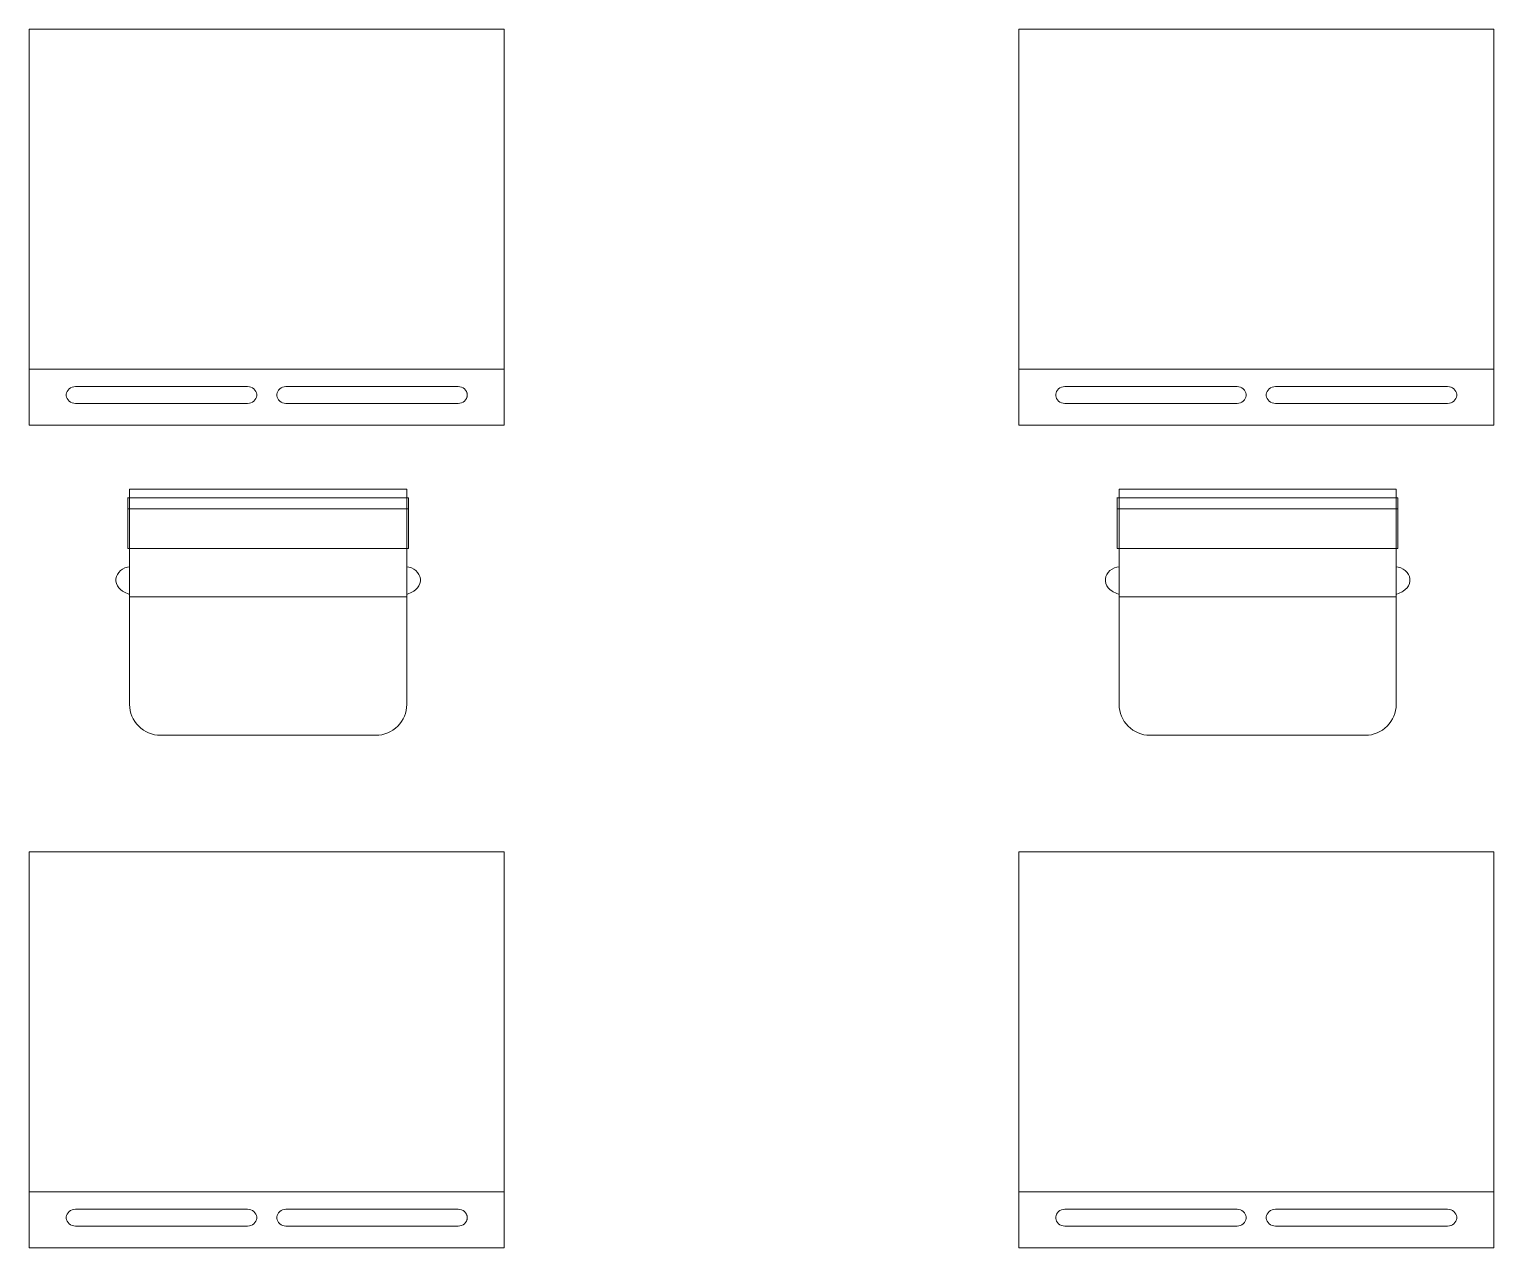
# Model space of a CAD drawing. Header units: millimetres. Extents: x 1 to 121, y 0 to 90.
# Drawn here: x 100.424 to 102.274, y 42.795 to 44.335 of the extents above; entities that cross this region are included whole.
import ezdxf

# ---------------------------------------------------------------- set-up
doc = ezdxf.new("R2010")
doc.units = ezdxf.units.MM
doc.layers.add('Equipamiento SR', color=23, linetype='Continuous', lineweight=0)
doc.layers.add('Mobiliario', color=7, linetype='Continuous', lineweight=0, true_color=0x7f7f7f)

# ---------------------------------------------------------------- blocks, each defined once
blk = doc.blocks.new('A$C3A47622C')
at = {"layer": 'Mobiliario', "linetype": 'Continuous'}
for p, q in [((0.0987, 0.37), (0.0997, 0.3732)), ((0.0997, 0.3732), (0.1012, 0.3762)), ((0.1012, 0.3762), (0.1031, 0.3788)), ((0.1031, 0.3788), (0.1053, 0.381)), ((0.1053, 0.381), (0.1079, 0.3828)), ((0.1079, 0.3828), (0.1107, 0.384)), ((0.1107, 0.384), (0.1136, 0.3846)), ((0.1136, 0.3846), (0.1165, 0.3846)), ((0.1165, 0.3846), (0.1194, 0.384)), ((0.1194, 0.384), (0.1222, 0.3828)), ((0.1222, 0.3828), (0.1248, 0.381)), ((0.1248, 0.381), (0.127, 0.3788)), ((0.127, 0.3788), (0.1289, 0.3762)), ((0.1289, 0.3762), (0.1297, 0.3747)), ((0.1297, 0.3747), (0.1333, 0.3673)), ((0.0251, 0.3696), (0.0111, 0.3696)), ((0.0111, 0.015), (0.0111, 0.3696)), ((0.0752, 0.3696), (0.0251, 0.3696)), ((0.0251, 0.015), (0.0251, 0.3696)), ((0.0752, 0.015), (0.0752, 0.3696)), ((0.0983, 0.3673), (0.0987, 0.37)), ((0.0752, 0.015), (0.0108, 0.015)), ((0.0987, 0.0146), (0.0983, 0.0173)), ((0.0997, 0.0113), (0.0987, 0.0146)), ((0.1012, 0.0084), (0.0997, 0.0113)), ((0.1031, 0.0057), (0.1012, 0.0084)), ((0.1053, 0.0035), (0.1031, 0.0057)), ((0.1079, 0.0018), (0.1053, 0.0035)), ((0.1107, 0.0006), (0.1079, 0.0018)), ((0.1136, 0), (0.1107, 0.0006)), ((0.1165, 0), (0.1136, 0)), ((0.1194, 0.0006), (0.1165, 0)), ((0.1222, 0.0018), (0.1194, 0.0006)), ((0.1248, 0.0035), (0.1222, 0.0018)), ((0.127, 0.0057), (0.1248, 0.0035)), ((0.1289, 0.0084), (0.127, 0.0057)), ((0.1297, 0.0099), (0.1289, 0.0084)), ((0.1333, 0.0173), (0.1297, 0.0099))]:
    blk.add_line(p, q, dxfattribs=at)
at = {"layer": 'Mobiliario'}
blk.add_line((0.1361, 0.0173), (0.1361, 0.3673), dxfattribs=at)
at = {"layer": 'Mobiliario', "linetype": 'Continuous'}
blk.add_lwpolyline([(0, 0.0173), (0.2722, 0.0173, 0.414214), (0.3111, 0.0562), (0.3111, 0.3284, 0.414214), (0.2722, 0.3673), (0, 0.3673), (0, 0.0173)], format="xyb", dxfattribs=at)

msp = doc.modelspace()

# ---------------------------------------------------------------- linework, layer by layer
at = {"layer": 'Equipamiento SR', "linetype": 'Continuous'}
for p, q in [((100.4241, 44.3349), (100.4241, 43.8349)), ((101.0241, 44.3349), (100.4241, 44.3349)), ((101.0241, 43.8349), (101.0241, 44.3349)), ((101.6741, 44.3349), (101.6741, 43.8349)), ((102.2741, 44.3349), (101.6741, 44.3349)), ((102.2741, 43.8349), (102.2741, 44.3349)), ((100.4241, 43.9054), (101.0241, 43.9054)), ((101.0091, 43.9054), (101.0091, 43.9049)), ((101.6741, 43.9054), (102.2741, 43.9054)), ((102.2591, 43.9054), (102.2591, 43.9049)), ((100.4781, 43.8827), (100.4762, 43.8817)), ((100.4802, 43.8833), (100.4781, 43.8827)), ((100.4824, 43.8837), (100.4802, 43.8833)), ((100.4835, 43.8837), (100.4824, 43.8837)), ((100.6988, 43.8837), (100.4835, 43.8837)), ((100.6999, 43.8837), (100.6988, 43.8837)), ((100.7021, 43.8833), (100.6999, 43.8837)), ((100.7042, 43.8827), (100.7021, 43.8833)), ((100.7061, 43.8817), (100.7042, 43.8827)), ((100.7441, 43.8827), (100.7422, 43.8817)), ((100.7462, 43.8833), (100.7441, 43.8827)), ((100.7484, 43.8837), (100.7462, 43.8833)), ((100.7495, 43.8837), (100.7484, 43.8837)), ((100.9648, 43.8837), (100.7495, 43.8837)), ((100.9659, 43.8837), (100.9648, 43.8837)), ((100.9681, 43.8833), (100.9659, 43.8837)), ((100.9702, 43.8827), (100.9681, 43.8833)), ((100.9721, 43.8817), (100.9702, 43.8827)), ((101.7281, 43.8827), (101.7262, 43.8817)), ((101.7302, 43.8833), (101.7281, 43.8827)), ((101.7324, 43.8837), (101.7302, 43.8833)), ((101.7335, 43.8837), (101.7324, 43.8837)), ((101.9488, 43.8837), (101.7335, 43.8837)), ((101.9499, 43.8837), (101.9488, 43.8837)), ((101.9521, 43.8833), (101.9499, 43.8837)), ((101.9542, 43.8827), (101.9521, 43.8833)), ((101.9561, 43.8817), (101.9542, 43.8827)), ((101.9941, 43.8827), (101.9922, 43.8817)), ((101.9962, 43.8833), (101.9941, 43.8827)), ((101.9984, 43.8837), (101.9962, 43.8833)), ((101.9995, 43.8837), (101.9984, 43.8837)), ((102.2148, 43.8837), (101.9995, 43.8837)), ((102.2159, 43.8837), (102.2148, 43.8837)), ((102.2181, 43.8833), (102.2159, 43.8837)), ((102.2202, 43.8827), (102.2181, 43.8833)), ((102.2221, 43.8817), (102.2202, 43.8827)), ((100.4712, 43.8756), (100.4708, 43.8738)), ((100.4708, 43.8738), (100.4708, 43.8719)), ((100.4708, 43.8719), (100.4712, 43.87)), ((100.472, 43.8774), (100.4712, 43.8756)), ((100.4712, 43.87), (100.472, 43.8682)), ((100.4731, 43.8791), (100.472, 43.8774)), ((100.472, 43.8682), (100.4731, 43.8666)), ((100.4745, 43.8805), (100.4731, 43.8791)), ((100.4731, 43.8666), (100.4745, 43.8651)), ((100.4762, 43.8817), (100.4745, 43.8805)), ((100.4745, 43.8651), (100.4762, 43.8639)), ((100.4762, 43.8639), (100.4781, 43.863)), ((100.7042, 43.863), (100.7061, 43.8639)), ((100.7078, 43.8805), (100.7061, 43.8817)), ((100.7061, 43.8639), (100.7078, 43.8651)), ((100.7092, 43.8791), (100.7078, 43.8805)), ((100.7078, 43.8651), (100.7092, 43.8666)), ((100.7103, 43.8774), (100.7092, 43.8791)), ((100.7092, 43.8666), (100.7103, 43.8682)), ((100.7111, 43.8756), (100.7103, 43.8774)), ((100.7103, 43.8682), (100.7111, 43.87)), ((100.7115, 43.8738), (100.7111, 43.8756)), ((100.7111, 43.87), (100.7115, 43.8719)), ((100.7115, 43.8719), (100.7115, 43.8738)), ((100.7372, 43.8756), (100.7368, 43.8738)), ((100.7368, 43.8738), (100.7368, 43.8719)), ((100.7368, 43.8719), (100.7372, 43.87)), ((100.7379, 43.8774), (100.7372, 43.8756)), ((100.7372, 43.87), (100.7379, 43.8682)), ((100.739, 43.8791), (100.7379, 43.8774)), ((100.7379, 43.8682), (100.739, 43.8666)), ((100.7405, 43.8805), (100.739, 43.8791)), ((100.739, 43.8666), (100.7405, 43.8651)), ((100.7422, 43.8817), (100.7405, 43.8805)), ((100.7405, 43.8651), (100.7422, 43.8639)), ((100.7422, 43.8639), (100.7441, 43.863)), ((100.9702, 43.863), (100.9721, 43.8639)), ((100.9738, 43.8805), (100.9721, 43.8817)), ((100.9721, 43.8639), (100.9738, 43.8651)), ((100.9752, 43.8791), (100.9738, 43.8805)), ((100.9738, 43.8651), (100.9752, 43.8666)), ((100.9763, 43.8774), (100.9752, 43.8791)), ((100.9752, 43.8666), (100.9763, 43.8682)), ((100.9771, 43.8756), (100.9763, 43.8774)), ((100.9763, 43.8682), (100.9771, 43.87)), ((100.9774, 43.8738), (100.9771, 43.8756)), ((100.9771, 43.87), (100.9774, 43.8719)), ((100.9774, 43.8719), (100.9774, 43.8738)), ((101.7212, 43.8756), (101.7208, 43.8738)), ((101.7208, 43.8738), (101.7208, 43.8719)), ((101.7208, 43.8719), (101.7212, 43.87)), ((101.722, 43.8774), (101.7212, 43.8756)), ((101.7212, 43.87), (101.722, 43.8682)), ((101.7231, 43.8791), (101.722, 43.8774)), ((101.722, 43.8682), (101.7231, 43.8666)), ((101.7245, 43.8805), (101.7231, 43.8791)), ((101.7231, 43.8666), (101.7245, 43.8651)), ((101.7262, 43.8817), (101.7245, 43.8805)), ((101.7245, 43.8651), (101.7262, 43.8639)), ((101.7262, 43.8639), (101.7281, 43.863)), ((101.9542, 43.863), (101.9561, 43.8639)), ((101.9578, 43.8805), (101.9561, 43.8817)), ((101.9561, 43.8639), (101.9578, 43.8651)), ((101.9592, 43.8791), (101.9578, 43.8805)), ((101.9578, 43.8651), (101.9592, 43.8666)), ((101.9603, 43.8774), (101.9592, 43.8791)), ((101.9592, 43.8666), (101.9603, 43.8682)), ((101.9611, 43.8756), (101.9603, 43.8774)), ((101.9603, 43.8682), (101.9611, 43.87)), ((101.9615, 43.8738), (101.9611, 43.8756)), ((101.9611, 43.87), (101.9615, 43.8719)), ((101.9615, 43.8719), (101.9615, 43.8738)), ((101.9872, 43.8756), (101.9868, 43.8738)), ((101.9868, 43.8738), (101.9868, 43.8719)), ((101.9868, 43.8719), (101.9872, 43.87)), ((101.9879, 43.8774), (101.9872, 43.8756)), ((101.9872, 43.87), (101.9879, 43.8682)), ((101.989, 43.8791), (101.9879, 43.8774)), ((101.9879, 43.8682), (101.989, 43.8666)), ((101.9905, 43.8805), (101.989, 43.8791)), ((101.989, 43.8666), (101.9905, 43.8651)), ((101.9922, 43.8817), (101.9905, 43.8805)), ((101.9905, 43.8651), (101.9922, 43.8639)), ((101.9922, 43.8639), (101.9941, 43.863)), ((102.2202, 43.863), (102.2221, 43.8639)), ((102.2238, 43.8805), (102.2221, 43.8817)), ((102.2221, 43.8639), (102.2238, 43.8651)), ((102.2252, 43.8791), (102.2238, 43.8805)), ((102.2238, 43.8651), (102.2252, 43.8666)), ((102.2263, 43.8774), (102.2252, 43.8791)), ((102.2252, 43.8666), (102.2263, 43.8682)), ((102.2271, 43.8756), (102.2263, 43.8774)), ((102.2263, 43.8682), (102.2271, 43.87)), ((102.2274, 43.8738), (102.2271, 43.8756)), ((102.2271, 43.87), (102.2274, 43.8719)), ((102.2274, 43.8719), (102.2274, 43.8738)), ((100.4781, 43.863), (100.4802, 43.8623)), ((100.4802, 43.8623), (100.4824, 43.862)), ((100.4824, 43.862), (100.4835, 43.862)), ((100.4835, 43.862), (100.6988, 43.862)), ((100.6988, 43.862), (100.6999, 43.862)), ((100.6999, 43.862), (100.7021, 43.8623)), ((100.7021, 43.8623), (100.7042, 43.863)), ((100.7441, 43.863), (100.7462, 43.8623)), ((100.7462, 43.8623), (100.7484, 43.862)), ((100.7484, 43.862), (100.7495, 43.862)), ((100.7495, 43.862), (100.9648, 43.862)), ((100.9648, 43.862), (100.9659, 43.862)), ((100.9659, 43.862), (100.9681, 43.8623)), ((100.9681, 43.8623), (100.9702, 43.863)), ((101.7281, 43.863), (101.7302, 43.8623)), ((101.7302, 43.8623), (101.7324, 43.862)), ((101.7324, 43.862), (101.7335, 43.862)), ((101.7335, 43.862), (101.9488, 43.862)), ((101.9488, 43.862), (101.9499, 43.862)), ((101.9499, 43.862), (101.9521, 43.8623)), ((101.9521, 43.8623), (101.9542, 43.863)), ((101.9941, 43.863), (101.9962, 43.8623)), ((101.9962, 43.8623), (101.9984, 43.862)), ((101.9984, 43.862), (101.9995, 43.862)), ((101.9995, 43.862), (102.2148, 43.862)), ((102.2148, 43.862), (102.2159, 43.862)), ((102.2159, 43.862), (102.2181, 43.8623)), ((102.2181, 43.8623), (102.2202, 43.863)), ((100.4241, 43.8349), (101.0241, 43.8349)), ((100.9521, 43.8349), (100.4961, 43.8349)), ((101.6741, 43.8349), (102.2741, 43.8349)), ((102.2021, 43.8349), (101.7461, 43.8349)), ((100.4241, 43.2955), (100.4241, 42.7955)), ((101.0241, 43.2955), (100.4241, 43.2955)), ((101.0241, 42.7955), (101.0241, 43.2955)), ((101.6741, 43.2955), (101.6741, 42.7955)), ((102.2741, 43.2955), (101.6741, 43.2955)), ((102.2741, 42.7955), (102.2741, 43.2955)), ((100.4241, 42.8659), (101.0241, 42.8659)), ((101.0091, 42.8659), (101.0091, 42.8655)), ((101.6741, 42.8659), (102.2741, 42.8659)), ((102.2591, 42.8659), (102.2591, 42.8655)), ((100.4712, 42.8362), (100.4708, 42.8343)), ((100.4708, 42.8343), (100.4708, 42.8325)), ((100.4708, 42.8325), (100.4712, 42.8306)), ((100.472, 42.838), (100.4712, 42.8362)), ((100.4712, 42.8306), (100.472, 42.8288)), ((100.4731, 42.8396), (100.472, 42.838)), ((100.472, 42.8288), (100.4731, 42.8272)), ((100.4745, 42.8411), (100.4731, 42.8396)), ((100.4762, 42.8423), (100.4745, 42.8411)), ((100.4781, 42.8433), (100.4762, 42.8423)), ((100.4802, 42.8439), (100.4781, 42.8433)), ((100.4824, 42.8442), (100.4802, 42.8439)), ((100.4835, 42.8442), (100.4824, 42.8442)), ((100.6988, 42.8442), (100.4835, 42.8442)), ((100.6999, 42.8442), (100.6988, 42.8442)), ((100.7021, 42.8439), (100.6999, 42.8442)), ((100.7042, 42.8433), (100.7021, 42.8439)), ((100.7061, 42.8423), (100.7042, 42.8433)), ((100.7078, 42.8411), (100.7061, 42.8423)), ((100.7092, 42.8396), (100.7078, 42.8411)), ((100.7103, 42.838), (100.7092, 42.8396)), ((100.7092, 42.8272), (100.7103, 42.8288)), ((100.7111, 42.8362), (100.7103, 42.838)), ((100.7103, 42.8288), (100.7111, 42.8306)), ((100.7115, 42.8343), (100.7111, 42.8362)), ((100.7111, 42.8306), (100.7115, 42.8325)), ((100.7115, 42.8325), (100.7115, 42.8343)), ((100.7372, 42.8362), (100.7368, 42.8343)), ((100.7368, 42.8343), (100.7368, 42.8325)), ((100.7368, 42.8325), (100.7372, 42.8306)), ((100.7379, 42.838), (100.7372, 42.8362)), ((100.7372, 42.8306), (100.7379, 42.8288)), ((100.739, 42.8396), (100.7379, 42.838)), ((100.7379, 42.8288), (100.739, 42.8272)), ((100.7405, 42.8411), (100.739, 42.8396)), ((100.7422, 42.8423), (100.7405, 42.8411)), ((100.7441, 42.8433), (100.7422, 42.8423)), ((100.7462, 42.8439), (100.7441, 42.8433)), ((100.7484, 42.8442), (100.7462, 42.8439)), ((100.7495, 42.8442), (100.7484, 42.8442)), ((100.9648, 42.8442), (100.7495, 42.8442)), ((100.9659, 42.8442), (100.9648, 42.8442)), ((100.9681, 42.8439), (100.9659, 42.8442)), ((100.9702, 42.8433), (100.9681, 42.8439)), ((100.9721, 42.8423), (100.9702, 42.8433)), ((100.9738, 42.8411), (100.9721, 42.8423)), ((100.9752, 42.8396), (100.9738, 42.8411)), ((100.9763, 42.838), (100.9752, 42.8396)), ((100.9752, 42.8272), (100.9763, 42.8288)), ((100.9771, 42.8362), (100.9763, 42.838)), ((100.9763, 42.8288), (100.9771, 42.8306)), ((100.9774, 42.8343), (100.9771, 42.8362)), ((100.9771, 42.8306), (100.9774, 42.8325)), ((100.9774, 42.8325), (100.9774, 42.8343)), ((101.7212, 42.8362), (101.7208, 42.8343)), ((101.7208, 42.8343), (101.7208, 42.8325)), ((101.7208, 42.8325), (101.7212, 42.8306)), ((101.722, 42.838), (101.7212, 42.8362)), ((101.7212, 42.8306), (101.722, 42.8288)), ((101.7231, 42.8396), (101.722, 42.838)), ((101.722, 42.8288), (101.7231, 42.8272)), ((101.7245, 42.8411), (101.7231, 42.8396)), ((101.7262, 42.8423), (101.7245, 42.8411)), ((101.7281, 42.8433), (101.7262, 42.8423)), ((101.7302, 42.8439), (101.7281, 42.8433)), ((101.7324, 42.8442), (101.7302, 42.8439)), ((101.7335, 42.8442), (101.7324, 42.8442)), ((101.9488, 42.8442), (101.7335, 42.8442)), ((101.9499, 42.8442), (101.9488, 42.8442)), ((101.9521, 42.8439), (101.9499, 42.8442)), ((101.9542, 42.8433), (101.9521, 42.8439)), ((101.9561, 42.8423), (101.9542, 42.8433)), ((101.9578, 42.8411), (101.9561, 42.8423)), ((101.9592, 42.8396), (101.9578, 42.8411)), ((101.9603, 42.838), (101.9592, 42.8396)), ((101.9592, 42.8272), (101.9603, 42.8288)), ((101.9611, 42.8362), (101.9603, 42.838)), ((101.9603, 42.8288), (101.9611, 42.8306)), ((101.9615, 42.8343), (101.9611, 42.8362)), ((101.9611, 42.8306), (101.9615, 42.8325)), ((101.9615, 42.8325), (101.9615, 42.8343)), ((101.9872, 42.8362), (101.9868, 42.8343)), ((101.9868, 42.8343), (101.9868, 42.8325)), ((101.9868, 42.8325), (101.9872, 42.8306)), ((101.9879, 42.838), (101.9872, 42.8362)), ((101.9872, 42.8306), (101.9879, 42.8288)), ((101.989, 42.8396), (101.9879, 42.838)), ((101.9879, 42.8288), (101.989, 42.8272)), ((101.9905, 42.8411), (101.989, 42.8396)), ((101.9922, 42.8423), (101.9905, 42.8411)), ((101.9941, 42.8433), (101.9922, 42.8423)), ((101.9962, 42.8439), (101.9941, 42.8433)), ((101.9984, 42.8442), (101.9962, 42.8439)), ((101.9995, 42.8442), (101.9984, 42.8442)), ((102.2148, 42.8442), (101.9995, 42.8442)), ((102.2159, 42.8442), (102.2148, 42.8442)), ((102.2181, 42.8439), (102.2159, 42.8442)), ((102.2202, 42.8433), (102.2181, 42.8439)), ((102.2221, 42.8423), (102.2202, 42.8433)), ((102.2238, 42.8411), (102.2221, 42.8423)), ((102.2252, 42.8396), (102.2238, 42.8411)), ((102.2263, 42.838), (102.2252, 42.8396)), ((102.2252, 42.8272), (102.2263, 42.8288)), ((102.2271, 42.8362), (102.2263, 42.838)), ((102.2263, 42.8288), (102.2271, 42.8306)), ((102.2274, 42.8343), (102.2271, 42.8362)), ((102.2271, 42.8306), (102.2274, 42.8325)), ((102.2274, 42.8325), (102.2274, 42.8343)), ((100.4731, 42.8272), (100.4745, 42.8257)), ((100.4745, 42.8257), (100.4762, 42.8245)), ((100.4762, 42.8245), (100.4781, 42.8235)), ((100.4781, 42.8235), (100.4802, 42.8229)), ((100.4802, 42.8229), (100.4824, 42.8226)), ((100.4824, 42.8226), (100.4835, 42.8226)), ((100.4835, 42.8226), (100.6988, 42.8226)), ((100.6988, 42.8226), (100.6999, 42.8226)), ((100.6999, 42.8226), (100.7021, 42.8229)), ((100.7021, 42.8229), (100.7042, 42.8235)), ((100.7042, 42.8235), (100.7061, 42.8245)), ((100.7061, 42.8245), (100.7078, 42.8257)), ((100.7078, 42.8257), (100.7092, 42.8272)), ((100.739, 42.8272), (100.7405, 42.8257)), ((100.7405, 42.8257), (100.7422, 42.8245)), ((100.7422, 42.8245), (100.7441, 42.8235)), ((100.7441, 42.8235), (100.7462, 42.8229)), ((100.7462, 42.8229), (100.7484, 42.8226)), ((100.7484, 42.8226), (100.7495, 42.8226)), ((100.7495, 42.8226), (100.9648, 42.8226)), ((100.9648, 42.8226), (100.9659, 42.8226)), ((100.9659, 42.8226), (100.9681, 42.8229)), ((100.9681, 42.8229), (100.9702, 42.8235)), ((100.9702, 42.8235), (100.9721, 42.8245)), ((100.9721, 42.8245), (100.9738, 42.8257)), ((100.9738, 42.8257), (100.9752, 42.8272)), ((101.7231, 42.8272), (101.7245, 42.8257)), ((101.7245, 42.8257), (101.7262, 42.8245)), ((101.7262, 42.8245), (101.7281, 42.8235)), ((101.7281, 42.8235), (101.7302, 42.8229)), ((101.7302, 42.8229), (101.7324, 42.8226)), ((101.7324, 42.8226), (101.7335, 42.8226)), ((101.7335, 42.8226), (101.9488, 42.8226)), ((101.9488, 42.8226), (101.9499, 42.8226)), ((101.9499, 42.8226), (101.9521, 42.8229)), ((101.9521, 42.8229), (101.9542, 42.8235)), ((101.9542, 42.8235), (101.9561, 42.8245)), ((101.9561, 42.8245), (101.9578, 42.8257)), ((101.9578, 42.8257), (101.9592, 42.8272)), ((101.989, 42.8272), (101.9905, 42.8257)), ((101.9905, 42.8257), (101.9922, 42.8245)), ((101.9922, 42.8245), (101.9941, 42.8235)), ((101.9941, 42.8235), (101.9962, 42.8229)), ((101.9962, 42.8229), (101.9984, 42.8226)), ((101.9984, 42.8226), (101.9995, 42.8226)), ((101.9995, 42.8226), (102.2148, 42.8226)), ((102.2148, 42.8226), (102.2159, 42.8226)), ((102.2159, 42.8226), (102.2181, 42.8229)), ((102.2181, 42.8229), (102.2202, 42.8235)), ((102.2202, 42.8235), (102.2221, 42.8245)), ((102.2221, 42.8245), (102.2238, 42.8257)), ((102.2238, 42.8257), (102.2252, 42.8272)), ((100.4241, 42.7955), (101.0241, 42.7955)), ((100.9521, 42.7955), (100.4961, 42.7955)), ((101.6741, 42.7955), (102.2741, 42.7955)), ((102.2021, 42.7955), (101.7461, 42.7955))]:
    msp.add_line(p, q, dxfattribs=at)
at = {"layer": 'Mobiliario', "linetype": 'Continuous', "lineweight": 0}
for p, q in [((100.4241, 44.3349), (100.4241, 43.8349)), ((101.0241, 44.3349), (100.4241, 44.3349)), ((101.0241, 43.8349), (101.0241, 44.3349)), ((101.6741, 44.3349), (101.6741, 43.8349)), ((102.2741, 44.3349), (101.6741, 44.3349)), ((102.2741, 43.8349), (102.2741, 44.3349)), ((100.4241, 43.9054), (101.0241, 43.9054)), ((101.0091, 43.9054), (101.0091, 43.9049)), ((101.6741, 43.9054), (102.2741, 43.9054)), ((102.2591, 43.9054), (102.2591, 43.9049)), ((100.4781, 43.8827), (100.4762, 43.8817)), ((100.4802, 43.8833), (100.4781, 43.8827)), ((100.4824, 43.8837), (100.4802, 43.8833)), ((100.4835, 43.8837), (100.4824, 43.8837)), ((100.6988, 43.8837), (100.4835, 43.8837)), ((100.6999, 43.8837), (100.6988, 43.8837)), ((100.7021, 43.8833), (100.6999, 43.8837)), ((100.7042, 43.8827), (100.7021, 43.8833)), ((100.7061, 43.8817), (100.7042, 43.8827)), ((100.7441, 43.8827), (100.7422, 43.8817)), ((100.7462, 43.8833), (100.7441, 43.8827)), ((100.7483, 43.8837), (100.7462, 43.8833)), ((100.7494, 43.8837), (100.7483, 43.8837)), ((100.9648, 43.8837), (100.7494, 43.8837)), ((100.9659, 43.8837), (100.9648, 43.8837)), ((100.9681, 43.8833), (100.9659, 43.8837)), ((100.9701, 43.8827), (100.9681, 43.8833)), ((100.9721, 43.8817), (100.9701, 43.8827)), ((101.7281, 43.8827), (101.7262, 43.8817)), ((101.7302, 43.8833), (101.7281, 43.8827)), ((101.7324, 43.8837), (101.7302, 43.8833)), ((101.7335, 43.8837), (101.7324, 43.8837)), ((101.9488, 43.8837), (101.7335, 43.8837)), ((101.9499, 43.8837), (101.9488, 43.8837)), ((101.9521, 43.8833), (101.9499, 43.8837)), ((101.9542, 43.8827), (101.9521, 43.8833)), ((101.9561, 43.8817), (101.9542, 43.8827)), ((101.9941, 43.8827), (101.9922, 43.8817)), ((101.9962, 43.8833), (101.9941, 43.8827)), ((101.9983, 43.8837), (101.9962, 43.8833)), ((101.9994, 43.8837), (101.9983, 43.8837)), ((102.2148, 43.8837), (101.9994, 43.8837)), ((102.2159, 43.8837), (102.2148, 43.8837)), ((102.2181, 43.8833), (102.2159, 43.8837)), ((102.2201, 43.8827), (102.2181, 43.8833)), ((102.2221, 43.8817), (102.2201, 43.8827)), ((100.4712, 43.8756), (100.4708, 43.8738)), ((100.4708, 43.8738), (100.4708, 43.8719)), ((100.4708, 43.8719), (100.4712, 43.87)), ((100.4719, 43.8774), (100.4712, 43.8756)), ((100.4712, 43.87), (100.4719, 43.8682)), ((100.4731, 43.8791), (100.4719, 43.8774)), ((100.4719, 43.8682), (100.4731, 43.8666)), ((100.4745, 43.8805), (100.4731, 43.8791)), ((100.4731, 43.8666), (100.4745, 43.8651)), ((100.4762, 43.8817), (100.4745, 43.8805)), ((100.4745, 43.8651), (100.4762, 43.8639)), ((100.4762, 43.8639), (100.4781, 43.863)), ((100.7042, 43.863), (100.7061, 43.8639)), ((100.7078, 43.8805), (100.7061, 43.8817)), ((100.7061, 43.8639), (100.7078, 43.8651)), ((100.7092, 43.8791), (100.7078, 43.8805)), ((100.7078, 43.8651), (100.7092, 43.8666)), ((100.7103, 43.8774), (100.7092, 43.8791)), ((100.7092, 43.8666), (100.7103, 43.8682)), ((100.7111, 43.8756), (100.7103, 43.8774)), ((100.7103, 43.8682), (100.7111, 43.87)), ((100.7114, 43.8738), (100.7111, 43.8756)), ((100.7111, 43.87), (100.7114, 43.8719)), ((100.7114, 43.8719), (100.7114, 43.8738)), ((100.7372, 43.8756), (100.7368, 43.8738)), ((100.7368, 43.8738), (100.7368, 43.8719)), ((100.7368, 43.8719), (100.7372, 43.87)), ((100.7379, 43.8774), (100.7372, 43.8756)), ((100.7372, 43.87), (100.7379, 43.8682)), ((100.739, 43.8791), (100.7379, 43.8774)), ((100.7379, 43.8682), (100.739, 43.8666)), ((100.7405, 43.8805), (100.739, 43.8791)), ((100.739, 43.8666), (100.7405, 43.8651)), ((100.7422, 43.8817), (100.7405, 43.8805)), ((100.7405, 43.8651), (100.7422, 43.8639)), ((100.7422, 43.8639), (100.7441, 43.863)), ((100.9701, 43.863), (100.9721, 43.8639)), ((100.9738, 43.8805), (100.9721, 43.8817)), ((100.9721, 43.8639), (100.9738, 43.8651)), ((100.9752, 43.8791), (100.9738, 43.8805)), ((100.9738, 43.8651), (100.9752, 43.8666)), ((100.9763, 43.8774), (100.9752, 43.8791)), ((100.9752, 43.8666), (100.9763, 43.8682)), ((100.977, 43.8756), (100.9763, 43.8774)), ((100.9763, 43.8682), (100.977, 43.87)), ((100.9774, 43.8738), (100.977, 43.8756)), ((100.977, 43.87), (100.9774, 43.8719)), ((100.9774, 43.8719), (100.9774, 43.8738)), ((101.7212, 43.8756), (101.7208, 43.8738)), ((101.7208, 43.8738), (101.7208, 43.8719)), ((101.7208, 43.8719), (101.7212, 43.87)), ((101.7219, 43.8774), (101.7212, 43.8756)), ((101.7212, 43.87), (101.7219, 43.8682)), ((101.7231, 43.8791), (101.7219, 43.8774)), ((101.7219, 43.8682), (101.7231, 43.8666)), ((101.7245, 43.8805), (101.7231, 43.8791)), ((101.7231, 43.8666), (101.7245, 43.8651)), ((101.7262, 43.8817), (101.7245, 43.8805)), ((101.7245, 43.8651), (101.7262, 43.8639)), ((101.7262, 43.8639), (101.7281, 43.863)), ((101.9542, 43.863), (101.9561, 43.8639)), ((101.9578, 43.8805), (101.9561, 43.8817)), ((101.9561, 43.8639), (101.9578, 43.8651)), ((101.9592, 43.8791), (101.9578, 43.8805)), ((101.9578, 43.8651), (101.9592, 43.8666)), ((101.9603, 43.8774), (101.9592, 43.8791)), ((101.9592, 43.8666), (101.9603, 43.8682)), ((101.9611, 43.8756), (101.9603, 43.8774)), ((101.9603, 43.8682), (101.9611, 43.87)), ((101.9614, 43.8738), (101.9611, 43.8756)), ((101.9611, 43.87), (101.9614, 43.8719)), ((101.9614, 43.8719), (101.9614, 43.8738)), ((101.9872, 43.8756), (101.9868, 43.8738)), ((101.9868, 43.8738), (101.9868, 43.8719)), ((101.9868, 43.8719), (101.9872, 43.87)), ((101.9879, 43.8774), (101.9872, 43.8756)), ((101.9872, 43.87), (101.9879, 43.8682)), ((101.989, 43.8791), (101.9879, 43.8774)), ((101.9879, 43.8682), (101.989, 43.8666)), ((101.9905, 43.8805), (101.989, 43.8791)), ((101.989, 43.8666), (101.9905, 43.8651)), ((101.9922, 43.8817), (101.9905, 43.8805)), ((101.9905, 43.8651), (101.9922, 43.8639)), ((101.9922, 43.8639), (101.9941, 43.863)), ((102.2201, 43.863), (102.2221, 43.8639)), ((102.2238, 43.8805), (102.2221, 43.8817)), ((102.2221, 43.8639), (102.2238, 43.8651)), ((102.2252, 43.8791), (102.2238, 43.8805)), ((102.2238, 43.8651), (102.2252, 43.8666)), ((102.2263, 43.8774), (102.2252, 43.8791)), ((102.2252, 43.8666), (102.2263, 43.8682)), ((102.227, 43.8756), (102.2263, 43.8774)), ((102.2263, 43.8682), (102.227, 43.87)), ((102.2274, 43.8738), (102.227, 43.8756)), ((102.227, 43.87), (102.2274, 43.8719)), ((102.2274, 43.8719), (102.2274, 43.8738)), ((100.4781, 43.863), (100.4802, 43.8623)), ((100.4802, 43.8623), (100.4824, 43.862)), ((100.4824, 43.862), (100.4835, 43.862)), ((100.4835, 43.862), (100.6988, 43.862)), ((100.6988, 43.862), (100.6999, 43.862)), ((100.6999, 43.862), (100.7021, 43.8623)), ((100.7021, 43.8623), (100.7042, 43.863)), ((100.7441, 43.863), (100.7462, 43.8623)), ((100.7462, 43.8623), (100.7483, 43.862)), ((100.7483, 43.862), (100.7494, 43.862)), ((100.7494, 43.862), (100.9648, 43.862)), ((100.9648, 43.862), (100.9659, 43.862)), ((100.9659, 43.862), (100.9681, 43.8623)), ((100.9681, 43.8623), (100.9701, 43.863)), ((101.7281, 43.863), (101.7302, 43.8623)), ((101.7302, 43.8623), (101.7324, 43.862)), ((101.7324, 43.862), (101.7335, 43.862)), ((101.7335, 43.862), (101.9488, 43.862)), ((101.9488, 43.862), (101.9499, 43.862)), ((101.9499, 43.862), (101.9521, 43.8623)), ((101.9521, 43.8623), (101.9542, 43.863)), ((101.9941, 43.863), (101.9962, 43.8623)), ((101.9962, 43.8623), (101.9983, 43.862)), ((101.9983, 43.862), (101.9994, 43.862)), ((101.9994, 43.862), (102.2148, 43.862)), ((102.2148, 43.862), (102.2159, 43.862)), ((102.2159, 43.862), (102.2181, 43.8623)), ((102.2181, 43.8623), (102.2201, 43.863)), ((100.4241, 43.8349), (101.0241, 43.8349)), ((100.9521, 43.8349), (100.4961, 43.8349)), ((101.6741, 43.8349), (102.2741, 43.8349)), ((102.2021, 43.8349), (101.7461, 43.8349)), ((100.4241, 43.2955), (100.4241, 42.7955)), ((101.0241, 43.2955), (100.4241, 43.2955)), ((101.0241, 42.7955), (101.0241, 43.2955)), ((101.6741, 43.2955), (101.6741, 42.7955)), ((102.2741, 43.2955), (101.6741, 43.2955)), ((102.2741, 42.7955), (102.2741, 43.2955)), ((100.4241, 42.8659), (101.0241, 42.8659)), ((101.0091, 42.8659), (101.0091, 42.8655)), ((101.6741, 42.8659), (102.2741, 42.8659)), ((102.2591, 42.8659), (102.2591, 42.8655)), ((100.4712, 42.8362), (100.4708, 42.8343)), ((100.4708, 42.8343), (100.4708, 42.8325)), ((100.4708, 42.8325), (100.4712, 42.8306)), ((100.4719, 42.838), (100.4712, 42.8362)), ((100.4712, 42.8306), (100.4719, 42.8288)), ((100.4731, 42.8396), (100.4719, 42.838)), ((100.4719, 42.8288), (100.4731, 42.8272)), ((100.4745, 42.8411), (100.4731, 42.8396)), ((100.4762, 42.8423), (100.4745, 42.8411)), ((100.4781, 42.8433), (100.4762, 42.8423)), ((100.4802, 42.8439), (100.4781, 42.8433)), ((100.4824, 42.8442), (100.4802, 42.8439)), ((100.4835, 42.8442), (100.4824, 42.8442)), ((100.6988, 42.8442), (100.4835, 42.8442)), ((100.6999, 42.8442), (100.6988, 42.8442)), ((100.7021, 42.8439), (100.6999, 42.8442)), ((100.7042, 42.8433), (100.7021, 42.8439)), ((100.7061, 42.8423), (100.7042, 42.8433)), ((100.7078, 42.8411), (100.7061, 42.8423)), ((100.7092, 42.8396), (100.7078, 42.8411)), ((100.7103, 42.838), (100.7092, 42.8396)), ((100.7092, 42.8272), (100.7103, 42.8288)), ((100.7111, 42.8362), (100.7103, 42.838)), ((100.7103, 42.8288), (100.7111, 42.8306)), ((100.7114, 42.8343), (100.7111, 42.8362)), ((100.7111, 42.8306), (100.7114, 42.8325)), ((100.7114, 42.8325), (100.7114, 42.8343)), ((100.7372, 42.8362), (100.7368, 42.8343)), ((100.7368, 42.8343), (100.7368, 42.8325)), ((100.7368, 42.8325), (100.7372, 42.8306)), ((100.7379, 42.838), (100.7372, 42.8362)), ((100.7372, 42.8306), (100.7379, 42.8288)), ((100.739, 42.8396), (100.7379, 42.838)), ((100.7379, 42.8288), (100.739, 42.8272)), ((100.7405, 42.8411), (100.739, 42.8396)), ((100.7422, 42.8423), (100.7405, 42.8411)), ((100.7441, 42.8433), (100.7422, 42.8423)), ((100.7462, 42.8439), (100.7441, 42.8433)), ((100.7483, 42.8442), (100.7462, 42.8439)), ((100.7494, 42.8442), (100.7483, 42.8442)), ((100.9648, 42.8442), (100.7494, 42.8442)), ((100.9659, 42.8442), (100.9648, 42.8442)), ((100.9681, 42.8439), (100.9659, 42.8442)), ((100.9701, 42.8433), (100.9681, 42.8439)), ((100.9721, 42.8423), (100.9701, 42.8433)), ((100.9738, 42.8411), (100.9721, 42.8423)), ((100.9752, 42.8396), (100.9738, 42.8411)), ((100.9763, 42.838), (100.9752, 42.8396)), ((100.9752, 42.8272), (100.9763, 42.8288)), ((100.977, 42.8362), (100.9763, 42.838)), ((100.9763, 42.8288), (100.977, 42.8306)), ((100.9774, 42.8343), (100.977, 42.8362)), ((100.977, 42.8306), (100.9774, 42.8325)), ((100.9774, 42.8325), (100.9774, 42.8343)), ((101.7212, 42.8362), (101.7208, 42.8343)), ((101.7208, 42.8343), (101.7208, 42.8325)), ((101.7208, 42.8325), (101.7212, 42.8306)), ((101.7219, 42.838), (101.7212, 42.8362)), ((101.7212, 42.8306), (101.7219, 42.8288)), ((101.7231, 42.8396), (101.7219, 42.838)), ((101.7219, 42.8288), (101.7231, 42.8272)), ((101.7245, 42.8411), (101.7231, 42.8396)), ((101.7262, 42.8423), (101.7245, 42.8411)), ((101.7281, 42.8433), (101.7262, 42.8423)), ((101.7302, 42.8439), (101.7281, 42.8433)), ((101.7324, 42.8442), (101.7302, 42.8439)), ((101.7335, 42.8442), (101.7324, 42.8442)), ((101.9488, 42.8442), (101.7335, 42.8442)), ((101.9499, 42.8442), (101.9488, 42.8442)), ((101.9521, 42.8439), (101.9499, 42.8442)), ((101.9542, 42.8433), (101.9521, 42.8439)), ((101.9561, 42.8423), (101.9542, 42.8433)), ((101.9578, 42.8411), (101.9561, 42.8423)), ((101.9592, 42.8396), (101.9578, 42.8411)), ((101.9603, 42.838), (101.9592, 42.8396)), ((101.9592, 42.8272), (101.9603, 42.8288)), ((101.9611, 42.8362), (101.9603, 42.838)), ((101.9603, 42.8288), (101.9611, 42.8306)), ((101.9614, 42.8343), (101.9611, 42.8362)), ((101.9611, 42.8306), (101.9614, 42.8325)), ((101.9614, 42.8325), (101.9614, 42.8343)), ((101.9872, 42.8362), (101.9868, 42.8343)), ((101.9868, 42.8343), (101.9868, 42.8325)), ((101.9868, 42.8325), (101.9872, 42.8306)), ((101.9879, 42.838), (101.9872, 42.8362)), ((101.9872, 42.8306), (101.9879, 42.8288)), ((101.989, 42.8396), (101.9879, 42.838)), ((101.9879, 42.8288), (101.989, 42.8272)), ((101.9905, 42.8411), (101.989, 42.8396)), ((101.9922, 42.8423), (101.9905, 42.8411)), ((101.9941, 42.8433), (101.9922, 42.8423)), ((101.9962, 42.8439), (101.9941, 42.8433)), ((101.9983, 42.8442), (101.9962, 42.8439)), ((101.9994, 42.8442), (101.9983, 42.8442)), ((102.2148, 42.8442), (101.9994, 42.8442)), ((102.2159, 42.8442), (102.2148, 42.8442)), ((102.2181, 42.8439), (102.2159, 42.8442)), ((102.2201, 42.8433), (102.2181, 42.8439)), ((102.2221, 42.8423), (102.2201, 42.8433)), ((102.2238, 42.8411), (102.2221, 42.8423)), ((102.2252, 42.8396), (102.2238, 42.8411)), ((102.2263, 42.838), (102.2252, 42.8396)), ((102.2252, 42.8272), (102.2263, 42.8288)), ((102.227, 42.8362), (102.2263, 42.838)), ((102.2263, 42.8288), (102.227, 42.8306)), ((102.2274, 42.8343), (102.227, 42.8362)), ((102.227, 42.8306), (102.2274, 42.8325)), ((102.2274, 42.8325), (102.2274, 42.8343)), ((100.4731, 42.8272), (100.4745, 42.8257)), ((100.4745, 42.8257), (100.4762, 42.8245)), ((100.4762, 42.8245), (100.4781, 42.8235)), ((100.4781, 42.8235), (100.4802, 42.8229)), ((100.4802, 42.8229), (100.4824, 42.8226)), ((100.4824, 42.8226), (100.4835, 42.8226)), ((100.4835, 42.8226), (100.6988, 42.8226)), ((100.6988, 42.8226), (100.6999, 42.8226)), ((100.6999, 42.8226), (100.7021, 42.8229)), ((100.7021, 42.8229), (100.7042, 42.8235)), ((100.7042, 42.8235), (100.7061, 42.8245)), ((100.7061, 42.8245), (100.7078, 42.8257)), ((100.7078, 42.8257), (100.7092, 42.8272)), ((100.739, 42.8272), (100.7405, 42.8257)), ((100.7405, 42.8257), (100.7422, 42.8245)), ((100.7422, 42.8245), (100.7441, 42.8235)), ((100.7441, 42.8235), (100.7462, 42.8229)), ((100.7462, 42.8229), (100.7483, 42.8226)), ((100.7483, 42.8226), (100.7494, 42.8226)), ((100.7494, 42.8226), (100.9648, 42.8226)), ((100.9648, 42.8226), (100.9659, 42.8226)), ((100.9659, 42.8226), (100.9681, 42.8229)), ((100.9681, 42.8229), (100.9701, 42.8235)), ((100.9701, 42.8235), (100.9721, 42.8245)), ((100.9721, 42.8245), (100.9738, 42.8257)), ((100.9738, 42.8257), (100.9752, 42.8272)), ((101.7231, 42.8272), (101.7245, 42.8257)), ((101.7245, 42.8257), (101.7262, 42.8245)), ((101.7262, 42.8245), (101.7281, 42.8235)), ((101.7281, 42.8235), (101.7302, 42.8229)), ((101.7302, 42.8229), (101.7324, 42.8226)), ((101.7324, 42.8226), (101.7335, 42.8226)), ((101.7335, 42.8226), (101.9488, 42.8226)), ((101.9488, 42.8226), (101.9499, 42.8226)), ((101.9499, 42.8226), (101.9521, 42.8229)), ((101.9521, 42.8229), (101.9542, 42.8235)), ((101.9542, 42.8235), (101.9561, 42.8245)), ((101.9561, 42.8245), (101.9578, 42.8257)), ((101.9578, 42.8257), (101.9592, 42.8272)), ((101.989, 42.8272), (101.9905, 42.8257)), ((101.9905, 42.8257), (101.9922, 42.8245)), ((101.9922, 42.8245), (101.9941, 42.8235)), ((101.9941, 42.8235), (101.9962, 42.8229)), ((101.9962, 42.8229), (101.9983, 42.8226)), ((101.9983, 42.8226), (101.9994, 42.8226)), ((101.9994, 42.8226), (102.2148, 42.8226)), ((102.2148, 42.8226), (102.2159, 42.8226)), ((102.2159, 42.8226), (102.2181, 42.8229)), ((102.2181, 42.8229), (102.2201, 42.8235)), ((102.2201, 42.8235), (102.2221, 42.8245)), ((102.2221, 42.8245), (102.2238, 42.8257)), ((102.2238, 42.8257), (102.2252, 42.8272)), ((100.4241, 42.7955), (101.0241, 42.7955)), ((100.9521, 42.7955), (100.4961, 42.7955)), ((101.6741, 42.7955), (102.2741, 42.7955)), ((102.2021, 42.7955), (101.7461, 42.7955))]:
    msp.add_line(p, q, dxfattribs=at)

# ---------------------------------------------------------------- block references
at = {"layer": 'Equipamiento SR', "rotation": 270}
for p in [(100.5336, 43.754), (100.5336, 43.754), (101.7836, 43.754), (101.7836, 43.754)]:
    msp.add_blockref('A$C3A47622C', p, dxfattribs=at)

doc.saveas('drawing.dxf')
